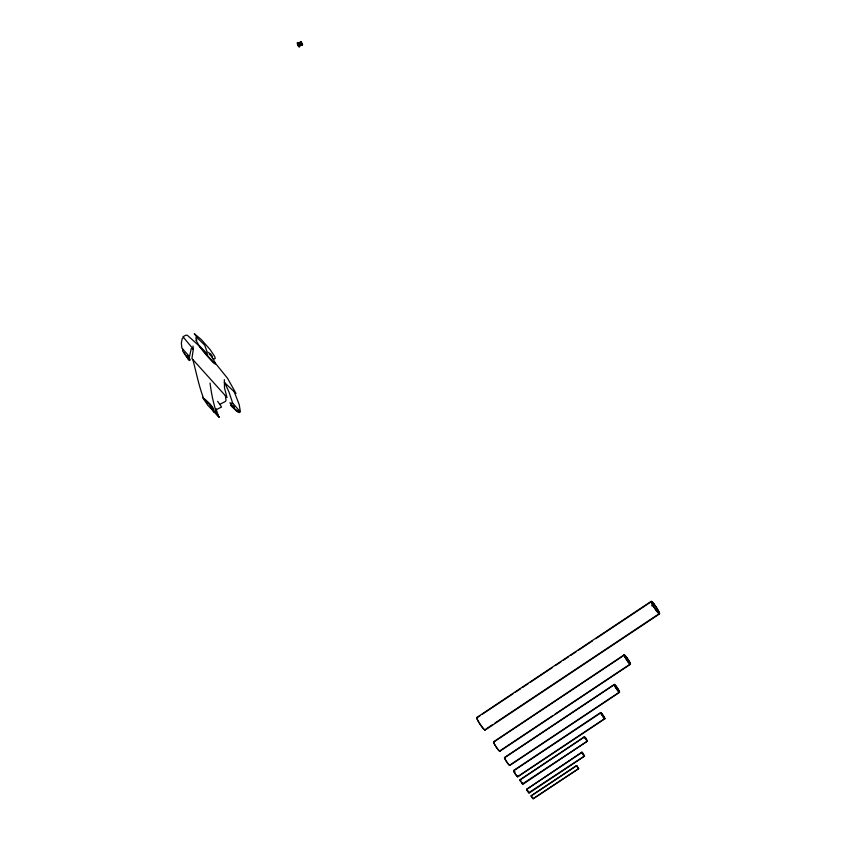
<?xml version="1.0" encoding="UTF-8"?>
<svg xmlns="http://www.w3.org/2000/svg" width="841" height="841" viewBox="0 0 841 841"><rect width="100%" height="100%" fill="white"/><g stroke="black" fill="none" stroke-linecap="round" stroke-linejoin="round"><path stroke-width="1.26" d="M192.999 346.019L193.304 349.204L191.937 358.539L227.007 397.499L224.526 388.079L224.337 379.648M298.229 42.681L297.367 43.007C299.007 43.259 298.271 44.636 297.987 42.639L297.714 42.996M298.502 43.448C298.24 43.585 298.671 44.11 298.219 43.143M215.201 411.638L219.133 417.136L207.716 405.183L202.523 397.236L203.007 396.752C198.518 384.579 196.226 371.995 192.778 359.433M300.311 43.721C300.363 43.858 303.769 46.549 300.689 42.502C299.354 41.251 302.876 46.602 302.045 44.384M300.458 42.986C304.284 46.823 299.512 44.668 300.658 42.975C305.788 49.976 297.094 35.07 302.203 45.067M301.278 43.721L301.951 44.899L300.037 42.292L300.973 43.448M300.952 42.218L302.329 44.373M300.679 42.187L299.743 42.828L300.153 43.364L301.257 42.492M301.782 44.605L300.079 42.586L300.752 42.218M302.466 44.068L301.341 45.078L300.153 42.607M302.602 44.331L300.952 44.678L300.647 43.427L301.52 44.573L302.171 44.047L300.353 42.103M300.069 42.639L301.541 44.037L301.456 45.34M212.647 409.483L214.371 412.037L211.417 408.568L213.467 409.935L213.646 408.999L210.429 404.458L203.406 398.119M301.067 43.595C301.004 42.197 301.972 46.654 301.152 43.396M302.066 44.226C299.995 40.841 303.138 44.373 301.12 44.878L300.752 44.342M300.142 43.606C299.564 40.967 301.761 43.406 301.025 43.248M601.704 713.473L600.684 712.506L513.578 770.514L513.714 771.123M513.63 770.798L600.979 712.748M517.12 776.306L517.593 776.211M516.71 775.844L517.72 776.821L517.373 775.717M519.938 780.07L584.59 736.832M519.885 779.828L584.4 736.863M582.55 752.779L581.898 752.169L526.561 789.468M531.113 795.975L576.632 765.531M531.07 795.807L576.548 765.72M577.862 767.875L578.64 768.695L533.141 798.635M584.369 736.653L584.621 737.462M522.156 783.57L522.913 784.285L587.396 741.11M528.726 792.758L584.506 755.996M527.822 791.633L529.115 793.095L584.537 756.175L584.316 755.481M604.774 718.519L517.614 776.653M517.72 776.821L604.826 718.813L604.479 717.709M238.812 412.3L236.353 410.85M297.987 43.564L298.66 43.7L297.598 43.354M298.366 43.417L298.566 44.047L298.366 43.29M297.577 43.606L298.523 43.08M297.914 43.669L298.587 44.005L298.071 43.29M302.087 44.825L300.784 43.406M298.05 43.469L298.208 42.481L297.819 43.448L297.451 42.902L298.502 42.891L298.008 43.511L298.65 43.911L298.156 43.238M297.956 42.534L297.367 43.112M193.304 349.204L183.611 337.535L182.192 338.66L181.351 343.065L181.877 348.1L189.498 356.563L191.243 348.7L192.978 348.836M297.998 42.754L297.293 43.091L298.25 42.902M297.935 44.647C296.085 44.773 300.468 42.965 300.416 42.996M297.556 44.615L301.131 42.166L301.583 42.712M301.152 42.439L297.535 44.205M299.995 43.333L301.351 42.365M300.237 43.616L301.383 42.859M302.045 44.131L301.604 43.154L298.124 45.456L297.514 44.31L297.977 44.909M298.187 45.551L300.437 44.068M300.636 43.974C303.906 43.122 299.68 43.606 299.88 43.101M300.584 44.174L301.73 43.417L301.32 42.933M298.198 45.761L301.919 43.679M302.434 43.942L301.194 44.668M301.341 45.067L302.529 44.3L302.129 43.532M301.383 44.983L299.154 46.896M476.731 717.51L651.228 601.294M476.942 717.836L480.211 715.649M482.398 714.198L512.926 693.867M515.112 692.406L520.568 688.779M522.745 687.328L528.201 683.691M530.377 682.24L552.19 667.712M555.47 665.536L560.915 661.899M563.102 660.448L568.558 656.821M570.734 655.37L576.19 651.733M578.366 650.282L592.548 640.842M595.817 638.666L651.439 601.62M651.964 605.709L654.151 604.248L655.276 605.793A7.569 0.946 56.3 0 1 659.428 613.919A7.569 0.946 56.3 0 1 652.721 605.121A7.569 0.946 56.3 0 1 653.152 603.008L654.151 604.248M652.048 605.909L654.235 604.458M485.898 729.094L492.448 724.732M494.624 723.281L659.312 613.604M485.026 730.146L659.523 613.93M493.593 741.804L624.19 654.824M493.751 742.046L624.358 655.065M499.649 751.013L552.968 715.502M555.155 714.051L630.245 664.043M499.806 751.255L630.403 664.285A5.666 0.704 56.3 0 0 627.218 658.188L625.641 656.106A5.666 0.704 56.3 0 0 625.305 657.683A5.666 0.704 56.3 0 0 630.33 664.274M504.547 757.499L614.298 684.416M505.767 756.984L614.435 684.616M509.635 765.247L619.386 692.154M509.772 765.447L619.523 692.364M584.81 737.883L587.354 741.205L522.461 783.907M533.152 798.866L578.587 768.611M182.749 349.068L182.592 350.918L188.573 359.759M219.879 404.3L225.42 401.441L226.008 400.284L225.42 395.606M299.764 42.723L300.121 43.417L299.911 42.639M300.5 43.764L299.953 42.723L300.437 43.48M297.546 44.531L298.113 44.825M298.723 46.465L299.049 46.35M203.333 398.613L205.341 399.622L209.956 404.332L213.236 408.684L214.213 411.585L214.781 412.111L215.895 410.86C213.025 401.63 211.238 392.579 210.05 383.086M300.058 43.196L301.057 44.079M604.826 718.813L604.216 718.298M582.088 752.317L526.666 789.226M578.64 768.695L578.103 768.19M513.578 770.514L514.187 771.029M209.251 354.271L212.5 356.773L210.671 353.893L207.023 351.769L204.647 345.073L196.447 337.073L195.827 338.008L196.878 340.195L195.848 340.037L198.97 345.43L207.58 354.135M233.041 403.501L229.866 402.85L232.757 405.804L234.345 406.077L234.408 407.559C224.568 400.579 235.943 410.271 237.498 410.713M199.222 345.924C200.515 348.71 224.968 377.283 211.364 356.416M300.079 42.996L301.456 44.783M298.566 46.276L299.217 46.823L298.818 45.898M203.69 399.212L209.052 404.122L213.467 409.935M300.269 42.534L301.993 44.258L300.721 43.017M301.667 44.352L301.656 43.375M212.941 358.686L213.572 359.212L215.243 358.466L214.718 356.531L210.071 349.499L201.241 339.522L194.271 333.646L196.952 337.315M300.784 43.185L301.257 44.121M604.626 718.729L603.806 717.836M300.395 42.46L301.625 43.637M212.952 410.892L214.077 411.964M301.435 44.31L302.15 44.615M199.475 346.177L187.417 335.349L185.893 335.191L182.96 336.726L183.611 337.535M213.719 362.681L199.738 346.692M214.287 411.785L219.133 417.136M224.316 382.361L236.006 393.451L227.533 378.292L214.812 362.545M301.667 43.679L300.731 42.513M601.21 712.874L602.703 714.797M300.752 42.407L301.908 43.995M301.12 42.87L301.656 43.911M301.183 45.099L300.763 44.573L298.544 46.045M234.229 391.801L239.201 404.574L240.431 411.995L232.663 403.102L229.13 392.358L224.831 382.928M216.736 413.373L218.04 414.939L216.021 408.8L216.894 409.367L221.572 407.012L217.619 401.315M300.605 43.627L301.204 44.489L300.857 44.079M603.323 717.236L603.87 717.951M585.073 737.284L586.272 738.913M582.508 752.706L584.379 755.544M583.927 755.638L583.255 754.724M576.979 765.846L578.503 768.18M514.545 771.365L515.081 772.091M520.558 780.248L520.957 780.784M516.227 775.244L516.763 775.959M522.198 783.654L520.295 780.847M532.71 798.508L531.869 797.352M301.446 43.133L301.887 43.753M301.057 44.3L300.51 43.227L301.32 44.51M301.477 42.481L300.721 43.869M298.387 46.034L297.956 45.467M301.004 42.944L301.551 43.753M301.341 43.312L301.572 44.699M602.145 713.977L603.775 716.385M585.441 737.746L585.862 738.314M603.354 717.32L600.716 712.979M577.872 767.917L577.031 766.677M516.258 775.328L514.629 772.942M298.25 44.972L299.207 46.528M298.135 45.057L298.797 46.055M583.255 754.755L582.287 753.221M532.101 796.826L532.658 797.678M527.822 791.665L526.855 790.13M515.155 773.762L515.701 774.572M231.853 406.434L236.163 410.734L239.349 412.605L239.286 410.44M586.251 738.913L587.249 740.585M528.442 791.539L528.116 791.024L528.947 792.453M301.53 43.469L301.93 44.457M301.414 43.553L301.793 44.195M300.458 43.921L300.006 43.028M603.722 716.343L604.227 717.152M601.357 714.24L601.788 714.976M582.603 753.736L582.067 752.8M531.628 796.953L531.176 796.175M522.093 782.456L522.724 783.549M520.663 781.447L520.032 780.353M514.187 772.175L514.681 772.984M188.899 355.89L190.013 360.284L187.417 355.501L186.881 356.237L189.141 360.064L184.253 352.999M301.194 43.995L301.435 44.72M604.153 717.079L604.795 718.34M584.863 737.935L584.39 737M576.831 766.309L576.495 765.646M526.908 790.183L526.498 789.373M513.83 771.502L514.261 772.248M302.15 43.953L302.255 44.52M601.031 713.61L600.621 712.632M582.119 752.863L581.867 752.253M528.894 792.39L529.031 792.706M522.66 783.476L522.818 783.844M513.609 770.987L513.925 771.618M484.921 729.567A7.18 0.894 56.3 0 1 479.927 724.006A7.569 0.946 56.3 0 1 477.131 717.667M477.32 717.983A7.18 0.894 56.3 0 0 479.927 724.006A7.569 0.946 56.3 0 0 485.141 729.883M509.709 765.089A4.52 0.568 56.3 0 1 506.566 761.589A4.52 0.568 56.3 0 1 504.926 757.804M509.73 764.858A4.762 0.589 56.3 0 1 506.524 761.599A4.762 0.589 56.3 0 1 505.22 757.972M499.733 750.824A5.372 0.673 56.3 0 1 495.99 746.671A5.372 0.673 56.3 0 1 494.035 742.161M499.764 750.55A5.666 0.704 56.3 0 1 495.948 746.671A5.666 0.704 56.3 0 1 494.382 742.361M616.138 686.277L615.507 685.489A4.762 0.589 56.3 0 0 615.234 686.824A4.762 0.589 56.3 0 0 619.449 692.353A4.762 0.589 56.3 0 0 616.842 687.244L616.138 686.277M656.527 610.766L655.475 609.347A7.18 0.894 56.3 0 1 651.491 602.513L651.333 601.872A7.18 0.894 56.3 0 1 654.929 605.394A7.18 0.894 56.3 0 1 659.344 612.973A7.18 0.894 56.3 0 1 656.527 610.766M628.153 661.92L627.375 660.847A5.372 0.673 56.3 0 1 624.39 655.738L624.274 655.255A5.372 0.673 56.3 0 1 626.966 657.893A5.372 0.673 56.3 0 1 630.266 663.56A5.372 0.673 56.3 0 1 628.153 661.92M617.63 690.377L616.968 689.473A4.52 0.568 56.3 0 1 614.466 685.184L614.361 684.774A4.52 0.568 56.3 0 1 616.621 686.992A4.52 0.568 56.3 0 1 619.407 691.754A4.52 0.568 56.3 0 1 617.63 690.377"/></g></svg>
